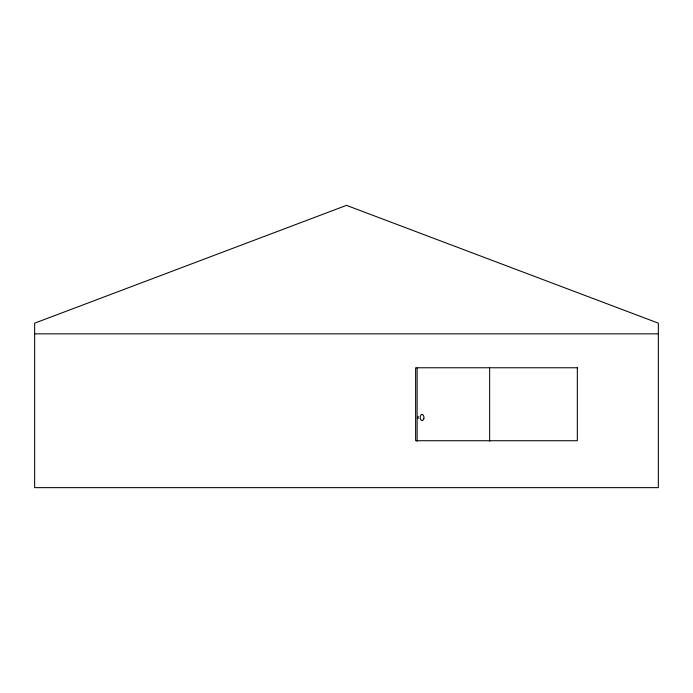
<?xml version="1.0" encoding="UTF-8"?>
<svg xmlns="http://www.w3.org/2000/svg" width="693" height="693" viewBox="0 0 693 693"><rect width="100%" height="100%" fill="white"/><g stroke="black" fill="none" stroke-linecap="round" stroke-linejoin="round"><path stroke-width="1.04" d="M34.65 333.844L658.35 333.844M489.648 368.113L489.648 441.207M418.156 416.328L418.156 418.633M417.117 368.113L417.117 441.207M423.873 418.641L422.669 420.556L421.552 420.556L420.235 418.641L420.235 416.337L421.552 414.423L422.669 414.423L423.873 416.337L423.873 418.641M346.5 205.362L34.65 323.172L34.65 487.638L658.35 487.638L658.35 323.172L346.5 205.362M577.33 367.766L415.618 367.766L415.618 440.722L577.33 440.722L577.33 367.766"/></g></svg>
